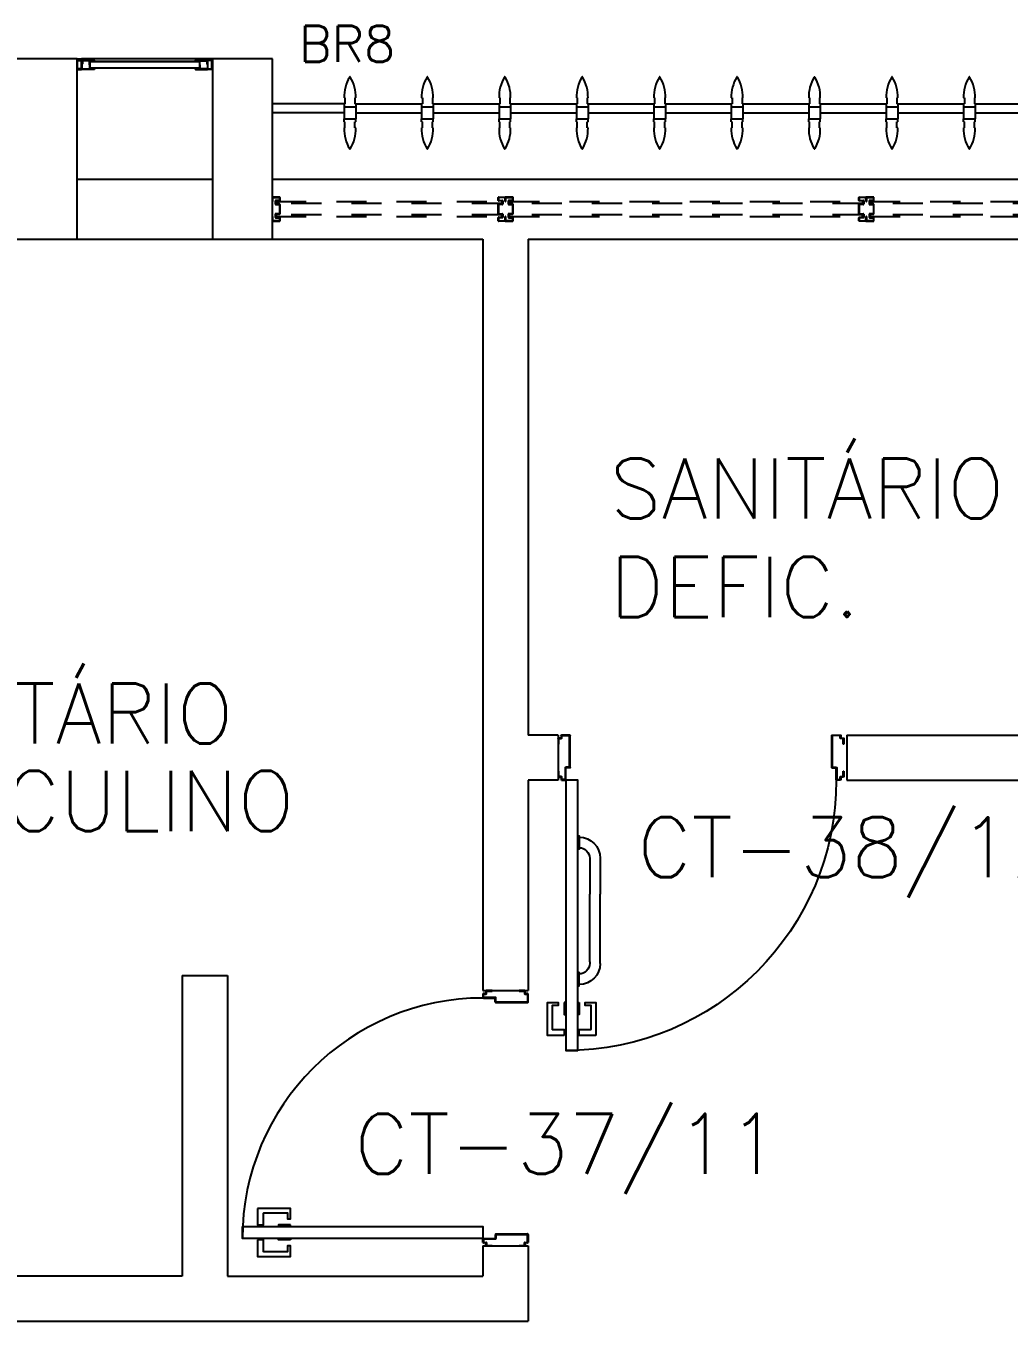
# Model space of a CAD drawing. Header units: millimetres. Extents: x 2686 to 2939, y 1294 to 1441.
# Drawn here: x 2784.301 to 2787.57, y 1344.375 to 1348.684 of the extents above; entities that cross this region are included whole.
import ezdxf

# ---------------------------------------------------------------- set-up
doc = ezdxf.new("R2010")
doc.units = ezdxf.units.MM
doc.linetypes.add('HIDDEN', pattern=[0.375, 0.25, -0.125])
for name, color, linetype in [('AR-ALV', 2, 'Continuous'), ('AR-BRISES', 1, 'Continuous'), ('AR-ESQ', 1, 'Continuous'), ('AR-ESTC', 3, 'Continuous'), ('AR-PORTA', 1, 'Continuous'), ('BR-PAINEL', 1, 'Continuous'), ('BR-SUPORTE', 1, 'Continuous'), ('BR-TEXTO', 2, 'Continuous'), ('DT-ESQ-BAGUETE-C', 1, 'Continuous'), ('DT-ESQ-PERFIL CADEIRA-C', 2, 'Continuous'), ('DT-ESQ-PERFIL CADEIRA-V', 2, 'Continuous'), ('DT-ESQ-VENEZIANA-C', 1, 'Continuous'), ('DT-ESQ-VENEZIANA-V', 1, 'Continuous'), ('DT-ESQ-VIDRO-PROJ', 32, 'HIDDEN'), ('DT-TXTMOD', 1, 'Continuous'), ('ENDEREÇO', 2, 'Continuous'), ('maçaneta', 1, 'Continuous'), ('mov', 1, 'Continuous'), ('PM-PERFIL U-C', 2, 'Continuous'), ('PM-PUXADOR-V', 1, 'Continuous'), ('pm1', 2, 'Continuous'), ('pm2', 2, 'Continuous'), ('TEXTO', 2, 'Continuous')]:
    doc.layers.add(name, color=color, linetype=linetype)
doc.styles.add('S10', font='simplex.shx', dxfattribs={"height": 0.1})
doc.styles.add('S12', font='simplex.shx', dxfattribs={"width": 1.1, "height": 0.12})
doc.styles.add('UNB-100', font='simplex.shx', dxfattribs={"height": 0.2})
doc.styles.add('UNB1-100', font='simplex.shx', dxfattribs={"height": 0.2})

# ---------------------------------------------------------------- blocks, each defined once
blk = doc.blocks.new('EF59-P')
at = {"layer": 'DT-ESQ-VIDRO-PROJ', "ltscale": 0.1}
for points in [[(3.1625, -0.081), (3.1625, -0.075), (1.9875, -0.075), (1.9875, -0.081)], [(4.3625, -0.081), (4.3625, -0.075), (3.1875, -0.075), (3.1875, -0.081)], [(5.1375, -0.081), (5.1375, -0.075), (4.3875, -0.075), (4.3875, -0.081)], [(3.1625, -0.119), (3.1625, -0.125), (1.9875, -0.125), (1.9875, -0.119)], [(4.3625, -0.119), (4.3625, -0.125), (3.1875, -0.125), (3.1875, -0.119)], [(5.1375, -0.119), (5.1375, -0.125), (4.3875, -0.125), (4.3875, -0.119)]]:
    blk.add_lwpolyline(points, close=True, dxfattribs=at)
for points in [[(3.15, -0.1285), (3.15, -0.1385, 0.414214), (3.1515, -0.14), (3.1735, -0.14, 0.414214), (3.175, -0.1385), (3.175, -0.125), (3.1735, -0.125), (3.1735, -0.138, -0.414214), (3.173, -0.1385), (3.152, -0.1385, -0.414214), (3.1515, -0.138), (3.1515, -0.1285), (3.1645, -0.1285, 0.414214), (3.166, -0.127), (3.166, -0.117, 0.414214), (3.1645, -0.1155), (3.1515, -0.1155), (3.1515, -0.0845), (3.1645, -0.0845, 0.414214), (3.166, -0.083), (3.166, -0.073, 0.414214), (3.1645, -0.0715), (3.1515, -0.0715), (3.1515, -0.062, -0.414214), (3.152, -0.0615), (3.173, -0.0615, -0.414214), (3.1735, -0.062), (3.1735, -0.075), (3.175, -0.075), (3.175, -0.0615, 0.414214), (3.1735, -0.06), (3.1515, -0.06, 0.414214), (3.15, -0.0615), (3.15, -0.0715, 0.414214), (3.1515, -0.073), (3.1645, -0.073), (3.1645, -0.083), (3.1515, -0.083), (3.1515, -0.083, 0.414214), (3.15, -0.0845), (3.15, -0.1155, 0.414214), (3.1515, -0.117), (3.1515, -0.117), (3.1645, -0.117), (3.1645, -0.127), (3.1515, -0.127, 0.414214)], [(3.2, -0.1285), (3.2, -0.1385, -0.414214), (3.1985, -0.14), (3.1765, -0.14, -0.414214), (3.175, -0.1385), (3.175, -0.125), (3.1765, -0.125), (3.1765, -0.138, 0.414214), (3.177, -0.1385), (3.198, -0.1385, 0.414214), (3.1985, -0.138), (3.1985, -0.1285), (3.1855, -0.1285, -0.414214), (3.184, -0.127), (3.184, -0.117, -0.414214), (3.1855, -0.1155), (3.1985, -0.1155), (3.1985, -0.0845), (3.1855, -0.0845, -0.414214), (3.184, -0.083), (3.184, -0.073, -0.414214), (3.1855, -0.0715), (3.1985, -0.0715), (3.1985, -0.062, 0.414214), (3.198, -0.0615), (3.177, -0.0615, 0.414214), (3.1765, -0.062), (3.1765, -0.075), (3.175, -0.075), (3.175, -0.0615, -0.414214), (3.1765, -0.06), (3.1985, -0.06, -0.414214), (3.2, -0.0615), (3.2, -0.0715, -0.414214), (3.1985, -0.073), (3.1855, -0.073), (3.1855, -0.083), (3.1985, -0.083), (3.1985, -0.083, -0.414214), (3.2, -0.0845), (3.2, -0.1155, -0.414214), (3.1985, -0.117), (3.1985, -0.117), (3.1855, -0.117), (3.1855, -0.127), (3.1985, -0.127, -0.414214)], [(4.35, -0.1285), (4.35, -0.1385, 0.414214), (4.3515, -0.14), (4.3735, -0.14, 0.414214), (4.375, -0.1385), (4.375, -0.125), (4.3735, -0.125), (4.3735, -0.138, -0.414214), (4.373, -0.1385), (4.352, -0.1385, -0.414214), (4.3515, -0.138), (4.3515, -0.1285), (4.3645, -0.1285, 0.414214), (4.366, -0.127), (4.366, -0.117, 0.414214), (4.3645, -0.1155), (4.3515, -0.1155), (4.3515, -0.0845), (4.3645, -0.0845, 0.414214), (4.366, -0.083), (4.366, -0.073, 0.414214), (4.3645, -0.0715), (4.3515, -0.0715), (4.3515, -0.062, -0.414214), (4.352, -0.0615), (4.373, -0.0615, -0.414214), (4.3735, -0.062), (4.3735, -0.075), (4.375, -0.075), (4.375, -0.0615, 0.414214), (4.3735, -0.06), (4.3515, -0.06, 0.414214), (4.35, -0.0615), (4.35, -0.0715, 0.414214), (4.3515, -0.073), (4.3645, -0.073), (4.3645, -0.083), (4.3515, -0.083), (4.3515, -0.083, 0.414214), (4.35, -0.0845), (4.35, -0.1155, 0.414214), (4.3515, -0.117), (4.3515, -0.117), (4.3645, -0.117), (4.3645, -0.127), (4.3515, -0.127, 0.414214)], [(4.4, -0.1285), (4.4, -0.1385, -0.414214), (4.3985, -0.14), (4.3765, -0.14, -0.414214), (4.375, -0.1385), (4.375, -0.125), (4.3765, -0.125), (4.3765, -0.138, 0.414214), (4.377, -0.1385), (4.398, -0.1385, 0.414214), (4.3985, -0.138), (4.3985, -0.1285), (4.3855, -0.1285, -0.414214), (4.384, -0.127), (4.384, -0.117, -0.414214), (4.3855, -0.1155), (4.3985, -0.1155), (4.3985, -0.0845), (4.3855, -0.0845, -0.414214), (4.384, -0.083), (4.384, -0.073, -0.414214), (4.3855, -0.0715), (4.3985, -0.0715), (4.3985, -0.062, 0.414214), (4.398, -0.0615), (4.377, -0.0615, 0.414214), (4.3765, -0.062), (4.3765, -0.075), (4.375, -0.075), (4.375, -0.0615, -0.414214), (4.3765, -0.06), (4.3985, -0.06, -0.414214), (4.4, -0.0615), (4.4, -0.0715, -0.414214), (4.3985, -0.073), (4.3855, -0.073), (4.3855, -0.083), (4.3985, -0.083), (4.3985, -0.083, -0.414214), (4.4, -0.0845), (4.4, -0.1155, -0.414214), (4.3985, -0.117), (4.3985, -0.117), (4.3855, -0.117), (4.3855, -0.127), (4.3985, -0.127, -0.414214)], [(5.125, -0.1285), (5.125, -0.1385, 0.414214), (5.1265, -0.14), (5.1485, -0.14, 0.414214), (5.15, -0.1385), (5.15, -0.125), (5.1485, -0.125), (5.1485, -0.138, -0.414214), (5.148, -0.1385), (5.127, -0.1385, -0.414214), (5.1265, -0.138), (5.1265, -0.1285), (5.1395, -0.1285, 0.414214), (5.141, -0.127), (5.141, -0.117, 0.414214), (5.1395, -0.1155), (5.1265, -0.1155), (5.1265, -0.0845), (5.1395, -0.0845, 0.414214), (5.141, -0.083), (5.141, -0.073, 0.414214), (5.1395, -0.0715), (5.1265, -0.0715), (5.1265, -0.062, -0.414214), (5.127, -0.0615), (5.148, -0.0615, -0.414214), (5.1485, -0.062), (5.1485, -0.075), (5.15, -0.075), (5.15, -0.0615, 0.414214), (5.1485, -0.06), (5.1265, -0.06, 0.414214), (5.125, -0.0615), (5.125, -0.0715, 0.414214), (5.1265, -0.073), (5.1395, -0.073), (5.1395, -0.083), (5.1265, -0.083), (5.1265, -0.083, 0.414214), (5.125, -0.0845), (5.125, -0.1155, 0.414214), (5.1265, -0.117), (5.1265, -0.117), (5.1395, -0.117), (5.1395, -0.127), (5.1265, -0.127, 0.414214)]]:
    blk.add_lwpolyline(points, format="xyb", close=True, dxfattribs=at)
at = {"layer": 'DT-TXTMOD', "ltscale": 0.1, "style": 'S10', "flags": 3}
for tag, p in [('M01', (0.025, -0.28)), ('M02', (0.3253, -0.28)), ('M03', (0.627, -0.28)), ('M04', (0.9288, -0.28)), ('M05', (1.2306, -0.28)), ('M06', (1.5323, -0.28)), ('M07', (1.8341, -0.28)), ('M08', (2.1359, -0.28)), ('M09', (2.4376, -0.28)), ('M10', (2.7394, -0.28)), ('M11', (3.0412, -0.28)), ('M12', (3.3429, -0.28)), ('M13', (3.6447, -0.28)), ('M14', (3.9464, -0.28)), ('M15', (4.2482, -0.28)), ('M16', (4.55, -0.28)), ('M17', (4.8517, -0.28))]:
    blk.add_attdef(tag, p, '', height=0.1, dxfattribs=at)
blk = doc.blocks.new('BR-MODULO8')
at = {"layer": 'BR-PAINEL'}
for p, q in [((-4.9117, 0.27), (-4.9092, 0.27)), ((-4.9092, 0.27), (-4.9092, 0.25)), ((-4.8758, 0.27), (-4.8758, 0.25)), ((-4.8733, 0.27), (-4.8758, 0.27)), ((-4.6542, 0.27), (-4.6517, 0.27)), ((-4.6517, 0.27), (-4.6517, 0.25)), ((-4.6183, 0.27), (-4.6183, 0.25)), ((-4.6158, 0.27), (-4.6183, 0.27)), ((-4.3967, 0.27), (-4.3942, 0.27)), ((-4.3942, 0.27), (-4.3942, 0.25)), ((-4.3608, 0.27), (-4.3608, 0.25)), ((-4.3583, 0.27), (-4.3608, 0.27)), ((-4.1392, 0.27), (-4.1367, 0.27)), ((-4.1367, 0.27), (-4.1367, 0.25)), ((-4.1033, 0.27), (-4.1033, 0.25)), ((-4.1008, 0.27), (-4.1033, 0.27)), ((-3.8817, 0.27), (-3.8792, 0.27)), ((-3.8792, 0.27), (-3.8792, 0.25)), ((-3.8458, 0.27), (-3.8458, 0.25)), ((-3.8433, 0.27), (-3.8458, 0.27)), ((-3.6242, 0.27), (-3.6217, 0.27)), ((-3.6217, 0.27), (-3.6217, 0.25)), ((-3.5883, 0.27), (-3.5883, 0.25)), ((-3.5858, 0.27), (-3.5883, 0.27)), ((-3.3667, 0.27), (-3.3642, 0.27)), ((-3.3642, 0.27), (-3.3642, 0.25)), ((-3.3308, 0.27), (-3.3308, 0.25)), ((-3.3283, 0.27), (-3.3308, 0.27)), ((-3.1092, 0.27), (-3.1067, 0.27)), ((-3.1067, 0.27), (-3.1067, 0.25)), ((-3.0733, 0.27), (-3.0733, 0.25)), ((-3.0708, 0.27), (-3.0733, 0.27)), ((-2.8517, 0.27), (-2.8492, 0.27)), ((-2.8492, 0.27), (-2.8492, 0.25)), ((-2.8158, 0.27), (-2.8158, 0.25)), ((-2.8133, 0.27), (-2.8158, 0.27)), ((-4.9117, 0.25), (-4.9117, 0.24)), ((-4.9117, 0.25), (-4.9092, 0.25)), ((-4.9117, 0.24), (-4.8733, 0.24)), ((-4.9117, 0.24), (-4.9117, 0.2)), ((-4.8733, 0.25), (-4.8758, 0.25)), ((-4.8733, 0.25), (-4.8733, 0.24)), ((-4.8733, 0.24), (-4.8733, 0.2)), ((-4.6542, 0.25), (-4.6542, 0.24)), ((-4.6542, 0.25), (-4.6517, 0.25)), ((-4.6542, 0.24), (-4.6158, 0.24)), ((-4.6542, 0.24), (-4.6542, 0.2)), ((-4.6158, 0.25), (-4.6183, 0.25)), ((-4.6158, 0.25), (-4.6158, 0.24)), ((-4.6158, 0.24), (-4.6158, 0.2)), ((-4.3967, 0.25), (-4.3967, 0.24)), ((-4.3967, 0.25), (-4.3942, 0.25)), ((-4.3967, 0.24), (-4.3583, 0.24)), ((-4.3967, 0.24), (-4.3967, 0.2)), ((-4.3583, 0.25), (-4.3608, 0.25)), ((-4.3583, 0.25), (-4.3583, 0.24)), ((-4.3583, 0.24), (-4.3583, 0.2)), ((-4.1392, 0.25), (-4.1392, 0.24)), ((-4.1392, 0.25), (-4.1367, 0.25)), ((-4.1392, 0.24), (-4.1008, 0.24)), ((-4.1392, 0.24), (-4.1392, 0.2)), ((-4.1008, 0.25), (-4.1033, 0.25)), ((-4.1008, 0.25), (-4.1008, 0.24)), ((-4.1008, 0.24), (-4.1008, 0.2)), ((-3.8817, 0.25), (-3.8817, 0.24)), ((-3.8817, 0.25), (-3.8792, 0.25)), ((-3.8817, 0.24), (-3.8433, 0.24)), ((-3.8817, 0.24), (-3.8817, 0.2)), ((-3.8433, 0.25), (-3.8458, 0.25)), ((-3.8433, 0.25), (-3.8433, 0.24)), ((-3.8433, 0.24), (-3.8433, 0.2)), ((-3.6242, 0.25), (-3.6242, 0.24)), ((-3.6242, 0.25), (-3.6217, 0.25)), ((-3.6242, 0.24), (-3.5858, 0.24)), ((-3.6242, 0.24), (-3.6242, 0.2)), ((-3.5858, 0.25), (-3.5883, 0.25)), ((-3.5858, 0.25), (-3.5858, 0.24)), ((-3.5858, 0.24), (-3.5858, 0.2)), ((-3.3667, 0.25), (-3.3667, 0.24)), ((-3.3667, 0.25), (-3.3642, 0.25)), ((-3.3667, 0.24), (-3.3283, 0.24)), ((-3.3667, 0.24), (-3.3667, 0.2)), ((-3.3283, 0.25), (-3.3308, 0.25)), ((-3.3283, 0.25), (-3.3283, 0.24)), ((-3.3283, 0.24), (-3.3283, 0.2)), ((-3.1092, 0.25), (-3.1092, 0.24)), ((-3.1092, 0.25), (-3.1067, 0.25)), ((-3.1092, 0.24), (-3.0708, 0.24)), ((-3.1092, 0.24), (-3.1092, 0.2)), ((-3.0708, 0.25), (-3.0733, 0.25)), ((-3.0708, 0.25), (-3.0708, 0.24)), ((-3.0708, 0.24), (-3.0708, 0.2)), ((-2.8517, 0.25), (-2.8517, 0.24)), ((-2.8517, 0.25), (-2.8492, 0.25)), ((-2.8517, 0.24), (-2.8133, 0.24)), ((-2.8517, 0.24), (-2.8517, 0.2)), ((-2.8133, 0.25), (-2.8158, 0.25)), ((-2.8133, 0.25), (-2.8133, 0.24)), ((-2.8133, 0.24), (-2.8133, 0.2)), ((-4.9117, 0.2), (-4.8733, 0.2)), ((-4.9117, 0.19), (-4.9117, 0.2)), ((-4.9117, 0.19), (-4.9092, 0.19)), ((-4.9092, 0.17), (-4.9092, 0.19)), ((-4.8733, 0.19), (-4.8758, 0.19)), ((-4.8758, 0.17), (-4.8758, 0.19)), ((-4.8733, 0.19), (-4.8733, 0.2)), ((-4.6542, 0.2), (-4.6158, 0.2)), ((-4.6542, 0.19), (-4.6542, 0.2)), ((-4.6542, 0.19), (-4.6517, 0.19)), ((-4.6517, 0.17), (-4.6517, 0.19)), ((-4.6158, 0.19), (-4.6183, 0.19)), ((-4.6183, 0.17), (-4.6183, 0.19)), ((-4.6158, 0.19), (-4.6158, 0.2)), ((-4.3967, 0.2), (-4.3583, 0.2)), ((-4.3967, 0.19), (-4.3967, 0.2)), ((-4.3967, 0.19), (-4.3942, 0.19)), ((-4.3942, 0.17), (-4.3942, 0.19)), ((-4.3583, 0.19), (-4.3608, 0.19)), ((-4.3608, 0.17), (-4.3608, 0.19)), ((-4.3583, 0.19), (-4.3583, 0.2)), ((-4.1392, 0.2), (-4.1008, 0.2)), ((-4.1392, 0.19), (-4.1392, 0.2)), ((-4.1392, 0.19), (-4.1367, 0.19)), ((-4.1367, 0.17), (-4.1367, 0.19)), ((-4.1008, 0.19), (-4.1033, 0.19)), ((-4.1033, 0.17), (-4.1033, 0.19)), ((-4.1008, 0.19), (-4.1008, 0.2)), ((-3.8817, 0.2), (-3.8433, 0.2)), ((-3.8817, 0.19), (-3.8817, 0.2)), ((-3.8817, 0.19), (-3.8792, 0.19)), ((-3.8792, 0.17), (-3.8792, 0.19)), ((-3.8433, 0.19), (-3.8458, 0.19)), ((-3.8458, 0.17), (-3.8458, 0.19)), ((-3.8433, 0.19), (-3.8433, 0.2)), ((-3.6242, 0.2), (-3.5858, 0.2)), ((-3.6242, 0.19), (-3.6242, 0.2)), ((-3.6242, 0.19), (-3.6217, 0.19)), ((-3.6217, 0.17), (-3.6217, 0.19)), ((-3.5858, 0.19), (-3.5883, 0.19)), ((-3.5883, 0.17), (-3.5883, 0.19)), ((-3.5858, 0.19), (-3.5858, 0.2)), ((-3.3667, 0.2), (-3.3283, 0.2)), ((-3.3667, 0.19), (-3.3667, 0.2)), ((-3.3667, 0.19), (-3.3642, 0.19)), ((-3.3642, 0.17), (-3.3642, 0.19)), ((-3.3283, 0.19), (-3.3308, 0.19)), ((-3.3308, 0.17), (-3.3308, 0.19)), ((-3.3283, 0.19), (-3.3283, 0.2)), ((-3.1092, 0.2), (-3.0708, 0.2)), ((-3.1092, 0.19), (-3.1092, 0.2)), ((-3.1092, 0.19), (-3.1067, 0.19)), ((-3.1067, 0.17), (-3.1067, 0.19)), ((-3.0708, 0.19), (-3.0733, 0.19)), ((-3.0733, 0.17), (-3.0733, 0.19)), ((-3.0708, 0.19), (-3.0708, 0.2)), ((-2.8517, 0.2), (-2.8133, 0.2)), ((-2.8517, 0.19), (-2.8517, 0.2)), ((-2.8517, 0.19), (-2.8492, 0.19)), ((-2.8492, 0.17), (-2.8492, 0.19)), ((-2.8133, 0.19), (-2.8158, 0.19)), ((-2.8158, 0.17), (-2.8158, 0.19)), ((-2.8133, 0.19), (-2.8133, 0.2)), ((-4.9117, 0.17), (-4.9092, 0.17)), ((-4.8733, 0.17), (-4.8758, 0.17)), ((-4.6542, 0.17), (-4.6517, 0.17)), ((-4.6158, 0.17), (-4.6183, 0.17)), ((-4.3967, 0.17), (-4.3942, 0.17)), ((-4.3583, 0.17), (-4.3608, 0.17)), ((-4.1392, 0.17), (-4.1367, 0.17)), ((-4.1008, 0.17), (-4.1033, 0.17)), ((-3.8817, 0.17), (-3.8792, 0.17)), ((-3.8433, 0.17), (-3.8458, 0.17)), ((-3.6242, 0.17), (-3.6217, 0.17)), ((-3.5858, 0.17), (-3.5883, 0.17)), ((-3.3667, 0.17), (-3.3642, 0.17)), ((-3.3283, 0.17), (-3.3308, 0.17)), ((-3.1092, 0.17), (-3.1067, 0.17)), ((-3.0708, 0.17), (-3.0733, 0.17)), ((-2.8517, 0.17), (-2.8492, 0.17)), ((-2.8133, 0.17), (-2.8158, 0.17))]:
    blk.add_line(p, q, dxfattribs=at)
for centre, radius, start, end in [((-4.7867, 0.2739), 0.1251, 148.4721, 181.772), ((-4.8925, 0.3387), 0.001, 37.1012, 142.8988), ((-4.9983, 0.2739), 0.1251, 358.228, 31.5279), ((-4.5292, 0.2739), 0.1251, 148.4721, 181.772), ((-4.635, 0.3387), 0.001, 37.1012, 142.8988), ((-4.7408, 0.2739), 0.1251, 358.228, 31.5279), ((-4.2717, 0.2739), 0.1251, 148.4721, 181.772), ((-4.3775, 0.3387), 0.001, 37.1012, 142.8988), ((-4.4833, 0.2739), 0.1251, 358.228, 31.5279), ((-4.0142, 0.2739), 0.1251, 148.4721, 181.772), ((-4.12, 0.3387), 0.001, 37.1012, 142.8988), ((-4.2258, 0.2739), 0.1251, 358.228, 31.5279), ((-3.7567, 0.2739), 0.1251, 148.4721, 181.772), ((-3.8625, 0.3387), 0.001, 37.1012, 142.8988), ((-3.9683, 0.2739), 0.1251, 358.228, 31.5279), ((-3.4992, 0.2739), 0.1251, 148.4721, 181.772), ((-3.605, 0.3387), 0.001, 37.1012, 142.8988), ((-3.7108, 0.2739), 0.1251, 358.228, 31.5279), ((-3.2417, 0.2739), 0.1251, 148.4721, 181.772), ((-3.3475, 0.3387), 0.001, 37.1012, 142.8988), ((-3.4533, 0.2739), 0.1251, 358.228, 31.5279), ((-2.9842, 0.2739), 0.1251, 148.4721, 181.772), ((-3.09, 0.3387), 0.001, 37.1012, 142.8988), ((-3.1958, 0.2739), 0.1251, 358.228, 31.5279), ((-2.7267, 0.2739), 0.1251, 148.4721, 181.772), ((-2.8325, 0.3387), 0.001, 37.1012, 142.8988), ((-2.9383, 0.2739), 0.1251, 358.228, 31.5279), ((-4.7867, 0.1661), 0.1251, 178.228, 211.5279), ((-4.9983, 0.1661), 0.1251, 328.4721, 1.772), ((-4.5292, 0.1661), 0.1251, 178.228, 211.5279), ((-4.7408, 0.1661), 0.1251, 328.4721, 1.772), ((-4.2717, 0.1661), 0.1251, 178.228, 211.5279), ((-4.4833, 0.1661), 0.1251, 328.4721, 1.772), ((-4.0142, 0.1661), 0.1251, 178.228, 211.5279), ((-4.2258, 0.1661), 0.1251, 328.4721, 1.772), ((-3.7567, 0.1661), 0.1251, 178.228, 211.5279), ((-3.9683, 0.1661), 0.1251, 328.4721, 1.772), ((-3.4992, 0.1661), 0.1251, 178.228, 211.5279), ((-3.7108, 0.1661), 0.1251, 328.4721, 1.772), ((-3.2417, 0.1661), 0.1251, 178.228, 211.5279), ((-3.4533, 0.1661), 0.1251, 328.4721, 1.772), ((-2.9842, 0.1661), 0.1251, 178.228, 211.5279), ((-3.1958, 0.1661), 0.1251, 328.4721, 1.772), ((-2.7267, 0.1661), 0.1251, 178.228, 211.5279), ((-2.9383, 0.1661), 0.1251, 328.4721, 1.772), ((-4.8925, 0.1013), 0.001, 217.1012, 322.8988), ((-4.635, 0.1013), 0.001, 217.1012, 322.8988), ((-4.3775, 0.1013), 0.001, 217.1012, 322.8988), ((-4.12, 0.1013), 0.001, 217.1012, 322.8988), ((-3.8625, 0.1013), 0.001, 217.1012, 322.8988), ((-3.605, 0.1013), 0.001, 217.1012, 322.8988), ((-3.3475, 0.1013), 0.001, 217.1012, 322.8988), ((-3.09, 0.1013), 0.001, 217.1012, 322.8988), ((-2.8325, 0.1013), 0.001, 217.1012, 322.8988)]:
    blk.add_arc(centre, radius, start, end, dxfattribs=at)
at = {"layer": 'BR-SUPORTE'}
for p, q in [((-4.9117, 0.25), (-5.15, 0.25)), ((-4.9117, 0.22), (-5.15, 0.22)), ((-4.8733, 0.25), (-4.6517, 0.25)), ((-4.8733, 0.22), (-4.6542, 0.22)), ((-4.6158, 0.25), (-4.3942, 0.25)), ((-4.6158, 0.22), (-4.3967, 0.22)), ((-4.3583, 0.25), (-4.1367, 0.25)), ((-4.3583, 0.22), (-4.1392, 0.22)), ((-4.1008, 0.25), (-3.8792, 0.25)), ((-4.1008, 0.22), (-3.8817, 0.22)), ((-3.8433, 0.25), (-3.6217, 0.25)), ((-3.8433, 0.22), (-3.6242, 0.22)), ((-3.5858, 0.25), (-3.3642, 0.25)), ((-3.5858, 0.22), (-3.3667, 0.22)), ((-3.3283, 0.25), (-3.1067, 0.25)), ((-3.3283, 0.22), (-3.1092, 0.22)), ((-3.0708, 0.25), (-2.8492, 0.25)), ((-3.0708, 0.22), (-2.8517, 0.22)), ((-2.8133, 0.25), (-2.5917, 0.25)), ((-2.8133, 0.22), (-2.5942, 0.22))]:
    blk.add_line(p, q, dxfattribs=at)
blk = doc.blocks.new('PM3')
at = {"layer": 'maçaneta'}
for points in [[(0.02, 0.825), (-0.035, 0.825), (-0.035, 0.715), (0, 0.715), (0, 0.725), (-0.02, 0.725), (-0.02, 0.8035, -0.414214), (-0.0185, 0.805), (0.02, 0.805)], [(0.125, 0.825), (0.07, 0.825), (0.07, 0.805), (0.1085, 0.805, -0.414214), (0.11, 0.8035), (0.11, 0.725), (0.09, 0.725), (0.09, 0.715), (0.125, 0.715)]]:
    blk.add_lwpolyline(points, format="xyb", close=True, dxfattribs=at)
for points in [[(0.02, 0.715), (0.02, 0.755), (0.025, 0.755), (0.025, 0.715)], [(0.07, 0.715), (0.07, 0.755), (0.065, 0.755), (0.065, 0.715)]]:
    blk.add_lwpolyline(points, close=True, dxfattribs=at)
at = {"layer": 'mov'}
blk.add_arc((0.025, 0.075), 0.8, 0, 90, dxfattribs=at)
at = {"layer": 'PM-PERFIL U-C'}
for p, q in [((0, 0.045), (0, 0.0635)), ((0.002, 0.045), (0, 0.045)), ((0.0015, 0.065), (0.01, 0.065)), ((0.002, 0.063), (0.002, 0.045)), ((0.0105, 0.063), (0.002, 0.063)), ((0.01, 0.065), (0.01, 0.0735)), ((0.0115, 0.075), (0.0235, 0.075)), ((0.012, 0.073), (0.012, 0.0645)), ((0.023, 0.073), (0.012, 0.073)), ((0.023, 0.0335), (0.023, 0.073)), ((0.025, 0.0735), (0.025, 0.034)), ((0.825, 0.0735), (0.825, 0.034)), ((0.8385, 0.075), (0.8265, 0.075)), ((0.827, 0.073), (0.838, 0.073)), ((0.827, 0.0335), (0.827, 0.073)), ((0.838, 0.073), (0.838, 0.0645)), ((0.8395, 0.063), (0.848, 0.063)), ((0.84, 0.065), (0.84, 0.0735)), ((0.8485, 0.065), (0.84, 0.065)), ((0.848, 0.063), (0.848, 0.045)), ((0.848, 0.045), (0.85, 0.045)), ((0.85, 0.045), (0.85, 0.0635)), ((0.038, 0.032), (0.0245, 0.032)), ((0.0385, 0.034), (0.025, 0.034)), ((0.038, 0.032), (0.038, -0.073)), ((0.04, 0.0325), (0.04, -0.0735)), ((0.81, 0.0325), (0.81, -0.0735)), ((0.8115, 0.034), (0.825, 0.034)), ((0.812, 0.032), (0.8255, 0.032)), ((0.812, 0.032), (0.812, -0.073)), ((0, -0.045), (0.002, -0.045)), ((0, -0.0635), (0, -0.045)), ((0.01, -0.065), (0.0015, -0.065)), ((0.002, -0.045), (0.002, -0.063)), ((0.002, -0.063), (0.0105, -0.063)), ((0.01, -0.0735), (0.01, -0.065)), ((0.0385, -0.075), (0.0115, -0.075)), ((0.012, -0.0645), (0.012, -0.073)), ((0.012, -0.073), (0.038, -0.073)), ((0.8115, -0.075), (0.8385, -0.075)), ((0.838, -0.073), (0.812, -0.073)), ((0.838, -0.0645), (0.838, -0.073)), ((0.848, -0.063), (0.8395, -0.063)), ((0.84, -0.0735), (0.84, -0.065)), ((0.84, -0.065), (0.8485, -0.065)), ((0.85, -0.045), (0.848, -0.045)), ((0.848, -0.045), (0.848, -0.063)), ((0.85, -0.0635), (0.85, -0.045))]:
    blk.add_line(p, q, dxfattribs=at)
for centre, start, end in [((0.0015, 0.0635), 90, 180), ((0.0115, 0.0735), 90, 180), ((0.0105, 0.0645), 270, 0), ((0.0235, 0.0735), 360, 90), ((0.8265, 0.0735), 90, 180), ((0.8395, 0.0645), 180, 270), ((0.8385, 0.0735), 0, 90), ((0.8485, 0.0635), 0, 90), ((0.0245, 0.0335), 180, 270), ((0.0385, 0.0325), 0, 90), ((0.8115, 0.0325), 90, 180), ((0.8255, 0.0335), 270, 0), ((0.0015, -0.0635), 180, 270), ((0.0115, -0.0735), 180, 270), ((0.0105, -0.0645), 0, 90), ((0.0385, -0.0735), 269.9386, 0), ((0.8115, -0.0735), 180, 270.0614), ((0.8395, -0.0645), 90, 180), ((0.8385, -0.0735), 270, 0), ((0.8485, -0.0635), 270, 0)]:
    blk.add_arc(centre, 0.0015, start, end, dxfattribs=at)
at = {"layer": 'pm1'}
blk.add_lwpolyline([(0.065, 0.875), (0.065, 0.075), (0.025, 0.075), (0.025, 0.875)], close=True, dxfattribs=at)
blk = doc.blocks.new('marco-d')
at = {"layer": 'PM-PERFIL U-C'}
for p, q in [((-0.0135, 0), (-0.0015, 0)), ((-0.025, -0.03), (-0.025, -0.0115)), ((-0.023, -0.03), (-0.025, -0.03)), ((-0.0235, -0.01), (-0.015, -0.01)), ((-0.0145, -0.012), (-0.023, -0.012)), ((-0.023, -0.012), (-0.023, -0.03)), ((-0.015, -0.01), (-0.015, -0.0015)), ((-0.002, -0.002), (-0.013, -0.002)), ((-0.013, -0.002), (-0.013, -0.0105)), ((-0.002, -0.0415), (-0.002, -0.002)), ((0.013, -0.043), (-0.0005, -0.043)), ((0, -0.0015), (0, -0.041)), ((0.0135, -0.041), (0, -0.041)), ((0.013, -0.043), (0.013, -0.148)), ((0.015, -0.0425), (0.015, -0.1485)), ((-0.025, -0.1385), (-0.025, -0.12)), ((-0.025, -0.12), (-0.023, -0.12)), ((-0.023, -0.12), (-0.023, -0.138)), ((-0.015, -0.14), (-0.0235, -0.14)), ((-0.023, -0.138), (-0.0145, -0.138)), ((-0.015, -0.1485), (-0.015, -0.14)), ((0.0135, -0.15), (-0.0135, -0.15)), ((-0.013, -0.1395), (-0.013, -0.148)), ((-0.013, -0.148), (0.013, -0.148))]:
    blk.add_line(p, q, dxfattribs=at)
for centre, start, end in [((-0.0135, -0.0015), 90, 180), ((-0.0015, -0.0015), 360, 90), ((-0.0235, -0.0115), 90, 180), ((-0.0145, -0.0105), 270, 0), ((-0.0005, -0.0415), 180, 270), ((0.0135, -0.0425), 0, 90), ((-0.0235, -0.1385), 180, 270), ((-0.0135, -0.1485), 180, 270), ((-0.0145, -0.1395), 0, 90), ((0.0135, -0.1485), 269.9386, 0)]:
    blk.add_arc(centre, 0.0015, start, end, dxfattribs=at)
blk = doc.blocks.new('marco-e')
at = {"layer": 'PM-PERFIL U-C'}
for p, q in [((-0.015, -0.0425), (-0.015, -0.1485)), ((-0.0135, -0.041), (0, -0.041)), ((-0.013, -0.043), (0.0005, -0.043)), ((-0.013, -0.043), (-0.013, -0.148)), ((0, -0.0015), (0, -0.041)), ((0.0135, 0), (0.0015, 0)), ((0.002, -0.0415), (0.002, -0.002)), ((0.002, -0.002), (0.013, -0.002)), ((0.013, -0.002), (0.013, -0.0105)), ((0.0145, -0.012), (0.023, -0.012)), ((0.015, -0.01), (0.015, -0.0015)), ((0.0235, -0.01), (0.015, -0.01)), ((0.023, -0.012), (0.023, -0.03)), ((0.023, -0.03), (0.025, -0.03)), ((0.025, -0.03), (0.025, -0.0115)), ((0.025, -0.12), (0.023, -0.12)), ((0.023, -0.12), (0.023, -0.138)), ((0.025, -0.1385), (0.025, -0.12)), ((-0.0135, -0.15), (0.0135, -0.15)), ((0.013, -0.148), (-0.013, -0.148)), ((0.013, -0.1395), (0.013, -0.148)), ((0.023, -0.138), (0.0145, -0.138)), ((0.015, -0.14), (0.0235, -0.14)), ((0.015, -0.1485), (0.015, -0.14))]:
    blk.add_line(p, q, dxfattribs=at)
for centre, start, end in [((-0.0135, -0.0425), 90, 180), ((0.0015, -0.0015), 90, 180), ((0.0005, -0.0415), 270, 0), ((0.0145, -0.0105), 180, 270), ((0.0135, -0.0015), 0, 90), ((0.0235, -0.0115), 0, 90), ((-0.0135, -0.1485), 180, 270.0614), ((0.0145, -0.1395), 90, 180), ((0.0135, -0.1485), 270, 0), ((0.0235, -0.1385), 270, 0)]:
    blk.add_arc(centre, 0.0015, start, end, dxfattribs=at)
blk = doc.blocks.new('PM4')
at = {"layer": 'maçaneta'}
for points in [[(0.02, 1), (-0.035, 1), (-0.035, 0.89), (0, 0.89), (0, 0.9), (-0.02, 0.9), (-0.02, 0.9785, -0.414214), (-0.0185, 0.98), (0.02, 0.98)], [(0.125, 1), (0.07, 1), (0.07, 0.98), (0.1085, 0.98, -0.414214), (0.11, 0.9785), (0.11, 0.9), (0.09, 0.9), (0.09, 0.89), (0.125, 0.89)]]:
    blk.add_lwpolyline(points, format="xyb", close=True, dxfattribs=at)
for points in [[(0.02, 0.89), (0.02, 0.93), (0.025, 0.93), (0.025, 0.89)], [(0.07, 0.89), (0.07, 0.93), (0.065, 0.93), (0.065, 0.89)]]:
    blk.add_lwpolyline(points, close=True, dxfattribs=at)
at = {"layer": 'mov'}
blk.add_arc((0.025, 0.15), 0.9, 0, 90, dxfattribs=at)
at = {"layer": 'PM-PUXADOR-V'}
for p, q in [((0.105, 0.755), (0.105, 0.53)), ((0.14, 0.76), (0.14, 0.755)), ((0.14, 0.755), (0.14, 0.53)), ((0.105, 0.415), (0.105, 0.53)), ((0.14, 0.415), (0.14, 0.53)), ((0.105, 0.41), (0.105, 0.415)), ((0.14, 0.41), (0.14, 0.415))]:
    blk.add_line(p, q, dxfattribs=at)
for points in [[(0.065, 0.835), (0.07, 0.835), (0.07, 0.79), (0.065, 0.79)], [(0.065, 0.335), (0.07, 0.335), (0.07, 0.38), (0.065, 0.38)]]:
    blk.add_lwpolyline(points, close=True, dxfattribs=at)
blk.add_lwpolyline([(0.105, 0.755), (0.105, 0.76, 0.414214), (0.07, 0.795)], format="xyb", dxfattribs=at)
for centre, radius, start, end in [((0.07, 0.76), 0.07, 0, 90), ((0.07, 0.41), 0.035, 270, 0), ((0.07, 0.41), 0.07, 270, 0)]:
    blk.add_arc(centre, radius, start, end, dxfattribs=at)
at = {"layer": 'pm2'}
blk.add_lwpolyline([(0.065, 1.05), (0.065, 0.15), (0.025, 0.15), (0.025, 1.05)], close=True, dxfattribs=at)
at = {"layer": 'pm1'}
for name, p in [('marco-d', (0.025, 0.15)), ('marco-e', (0.925, 0.15))]:
    blk.add_blockref(name, p, dxfattribs=at)
blk = doc.blocks.new('EF01C-P')
at = {"layer": 'DT-ESQ-BAGUETE-C', "ltscale": 0.1}
for points in [[(0.0015, 0.035), (0.015, 0.035), (0.015, 0.0335), (0.0015, 0.0335), (0.0015, 0.005), (0.015, 0.005), (0.015, 0.0035), (0.0015, 0.0035, -0.414214), (0, 0.005), (0, 0.0335, -0.414214)], [(0.4485, 0.035), (0.435, 0.035), (0.435, 0.0335), (0.4485, 0.0335), (0.4485, 0.005), (0.435, 0.005), (0.435, 0.0035), (0.4485, 0.0035, 0.414214), (0.45, 0.005), (0.45, 0.0335, 0.414214)]]:
    blk.add_lwpolyline(points, format="xyb", close=True, dxfattribs=at)
at = {"layer": 'DT-ESQ-PERFIL CADEIRA-C', "ltscale": 0.1}
for points in [[(0.01, 0.0015), (0.01, 0.003), (0.0015, 0.003, 1), (0.0015, 0), (0.015, 0, 0.414214), (0.0165, 0.0015), (0.0165, 0.0335), (0.043, 0.0335)], [(0.043, 0.0065), (0.018, 0.0065), (0.018, 0.0165), (0.0165, 0.0165), (0.0165, 0.0065, 0.414214), (0.018, 0.005), (0.043, 0.005), (0.0565, 0.005, 1), (0.0565, 0.008), (0.043, 0.008), (0.043, 0.02), (0.043, 0.032), (0.0565, 0.032, 1), (0.0565, 0.035), (0.043, 0.035), (0.0165, 0.035, 0.414214), (0.015, 0.0335), (0.015, 0.0015), (0.0015, 0.0015)], [(0.0415, 0.02), (0.0415, 0.032, -0.414214), (0.043, 0.0335), (0.0565, 0.0335)], [(0.0415, 0.02), (0.0415, 0.008, 0.414214), (0.043, 0.0065), (0.0565, 0.0065)], [(0.407, 0.0065), (0.432, 0.0065), (0.432, 0.0165), (0.4335, 0.0165), (0.4335, 0.0065, -0.414214), (0.432, 0.005), (0.407, 0.005), (0.3935, 0.005, -1), (0.3935, 0.008), (0.407, 0.008), (0.407, 0.02), (0.407, 0.032), (0.3935, 0.032, -1), (0.3935, 0.035), (0.407, 0.035), (0.4335, 0.035, -0.414214), (0.435, 0.0335), (0.435, 0.0015), (0.4485, 0.0015)], [(0.4085, 0.02), (0.4085, 0.032, 0.414214), (0.407, 0.0335), (0.3935, 0.0335)], [(0.4085, 0.02), (0.4085, 0.008, -0.414214), (0.407, 0.0065), (0.3935, 0.0065)], [(0.44, 0.0015), (0.44, 0.003), (0.4485, 0.003, -1), (0.4485, 0), (0.435, 0, -0.414214), (0.4335, 0.0015), (0.4335, 0.0335), (0.407, 0.0335)]]:
    blk.add_lwpolyline(points, format="xyb", dxfattribs=at)
at = {"layer": 'DT-ESQ-PERFIL CADEIRA-V', "ltscale": 0.1}
blk.add_line((0.015, 0), (0.435, 0), dxfattribs=at)
at = {"layer": 'DT-ESQ-VENEZIANA-C', "ltscale": 0.1}
for p, q in [((0.043, 0.0105), (0.407, 0.0105)), ((0.043, 0.009), (0.407, 0.009))]:
    blk.add_line(p, q, dxfattribs=at)
at = {"layer": 'DT-ESQ-VENEZIANA-V', "ltscale": 0.1}
blk.add_line((0.043, 0.031), (0.407, 0.031), dxfattribs=at)
at = {"layer": 'DT-TXTMOD', "ltscale": 0.1, "style": 'S10', "flags": 3}
blk.add_attdef('EF01C', (0.0208, -0.14), '', height=0.1, dxfattribs=at)

msp = doc.modelspace()

# ---------------------------------------------------------------- linework, layer by layer
at = {"layer": 'AR-ALV'}
for p, q in [((2784.4707, 1348.1749), (2784.9207, 1348.1749)), ((2785.1207, 1348.1749), (2790.2707, 1348.1749)), ((2784.4707, 1347.9749), (2784.9207, 1347.9749)), ((2785.1207, 1347.9749), (2785.8207, 1347.9749)), ((2785.8207, 1347.9749), (2785.8207, 1345.4749)), ((2785.9707, 1347.9749), (2785.9707, 1346.3249)), ((2785.9707, 1347.9749), (2788.2207, 1347.9749)), ((2786.0707, 1346.3249), (2785.9707, 1346.3249)), ((2786.0707, 1346.3249), (2786.0707, 1346.1749)), ((2787.0307, 1346.3249), (2788.2207, 1346.3249)), ((2787.0307, 1346.3249), (2787.0307, 1346.1749)), ((2786.0707, 1346.1749), (2785.9707, 1346.1749)), ((2785.9707, 1346.1749), (2785.9707, 1345.4749)), ((2787.0307, 1346.1749), (2788.2207, 1346.1749)), ((2784.8207, 1345.5249), (2784.9707, 1345.5249)), ((2784.8207, 1345.5249), (2784.8207, 1344.5249)), ((2784.9707, 1345.5249), (2784.9707, 1344.5249)), ((2785.8207, 1345.4749), (2785.9707, 1345.4749)), ((2785.8207, 1344.6249), (2785.9707, 1344.6249)), ((2785.8207, 1344.6249), (2785.8207, 1344.5249)), ((2785.9707, 1344.6249), (2785.9707, 1344.3749)), ((2784.8207, 1344.5249), (2782.9707, 1344.5249)), ((2784.9707, 1344.5249), (2785.8207, 1344.5249)), ((2781.5207, 1344.3749), (2785.9707, 1344.3749))]:
    msp.add_line(p, q, dxfattribs=at)
at = {"layer": 'AR-ESTC'}
for p, q in [((2784.4707, 1348.5749), (2784.2707, 1348.5749)), ((2784.4707, 1347.9749), (2784.4707, 1348.5749)), ((2784.9207, 1348.5749), (2784.9207, 1347.9749)), ((2785.1207, 1348.5749), (2784.9207, 1348.5749)), ((2785.1207, 1347.9749), (2785.1207, 1348.5749)), ((2784.2707, 1347.9749), (2784.4707, 1347.9749)), ((2784.9207, 1347.9749), (2785.1207, 1347.9749))]:
    msp.add_line(p, q, dxfattribs=at)

# ---------------------------------------------------------------- block references
at = {"layer": 'AR-BRISES'}
ref = msp.add_blockref('BR-MODULO8', (2790.2707, 1348.1749), dxfattribs=at)
ref.add_attrib('BR', 'BR8', (2785.2092, 1348.5645), dxfattribs={"layer": 'BR-TEXTO', "height": 0.12, "style": 'S12'})
at = {"layer": 'AR-ESQ', "rotation": 180}
for name, p in [('EF01C-P', (2784.9207, 1348.5749)), ('EF59-P', (2790.2707, 1347.9749))]:
    msp.add_blockref(name, p, dxfattribs=at)
at = {"layer": 'AR-PORTA', "xscale": -1, "rotation": 180}
msp.add_blockref('PM4', (2786.0707, 1346.3249), dxfattribs=at)
at = {"layer": 'AR-PORTA', "rotation": 90}
msp.add_blockref('PM3', (2785.8957, 1344.6249), dxfattribs=at)

# ---------------------------------------------------------------- texts
at = {"layer": 'ENDEREÇO', "style": 'UNB1-100'}
for s, p in [('CT-38/12', (2786.3345, 1345.8515)), ('CT-37/11', (2785.3935, 1344.8646))]:
    msp.add_text(s, height=0.2, dxfattribs=at).set_placement(p)
at = {"layer": 'TEXTO', "style": 'UNB-100'}
for s, p in [('SANITÁRIO', (2786.2428, 1347.0455)), ('DEFIC.', (2786.2428, 1346.7174)), ('SANITÁRIO', (2783.679, 1346.2967)), ('MASCULINO', (2783.7021, 1346.0054))]:
    msp.add_text(s, height=0.2, dxfattribs=at).set_placement(p)

doc.saveas('drawing.dxf')
